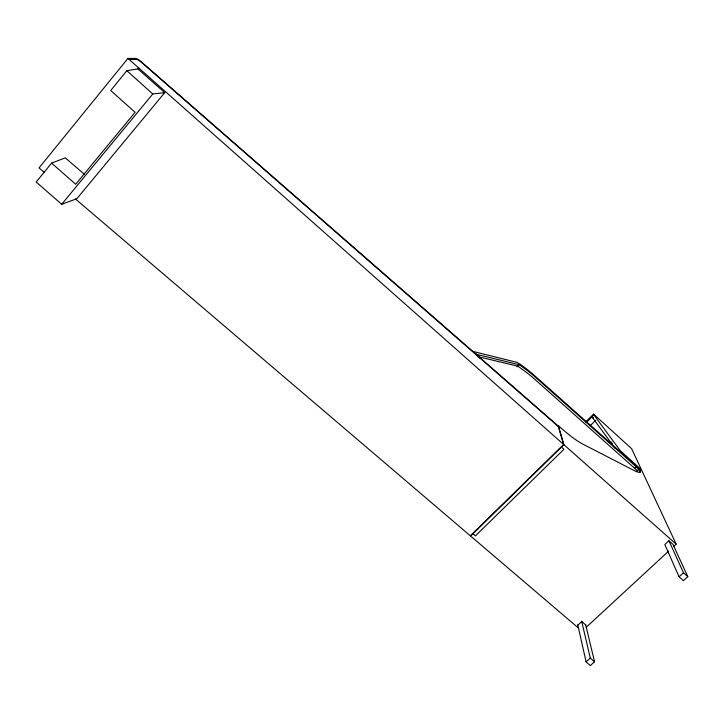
<?xml version="1.0" encoding="UTF-8"?>
<svg xmlns="http://www.w3.org/2000/svg" width="724" height="724" viewBox="0 0 724 724"><rect width="100%" height="100%" fill="white"/><g stroke="black" fill="none" stroke-linecap="round" stroke-linejoin="round"><path stroke-width="1.09" d="M479.831 358.063L479.659 357.068L475.614 353.584M480.474 358.145L477.84 354.679L519.018 364.706A46.218 7.059 44.5 0 1 534.194 376.136L636.197 466.754L640.64 471.351L639.6 472.347L639.699 471.795M637.536 470.862L532.81 377.53A65.06 10.154 44.6 0 0 517.624 366.118L478.464 356.787M475.777 354.108L475.858 353.774M639.6 472.347L639.844 469.912L638.242 469.885A1.575 1.52 40 0 0 637.174 470.899M75.459 198.991L470.365 535.832L563.643 444.464L558.222 426.074L142.23 62.626A6.978 1.177 40.1 0 0 135.831 58.463L127.949 58.409L39.024 167.914L44.481 172.574M51.594 163.108L36.2 182.014L61.694 204.295L76.889 198.684L164.728 92.645L137.913 68.898L126.854 70.69L110.718 90.509L135.071 112.292L75.694 184.267L51.594 163.108L65.269 157.85L84.436 174.303M137.913 68.898L138.7 67.938M61.694 204.295L152.773 93.984L164.728 92.645M516.927 366.824L519.018 364.706M585.58 421.965L593.599 414.11L631.636 448.69L676.162 544.167L673.691 546.457M586.34 422.391L593.942 414.952L593.599 414.11M590.087 425.793L595.734 420.273M634.785 468.102L636.197 466.754M577.824 625.174L581.752 621.536L585.725 624.93M668.931 540.747L664.813 544.557L679.094 576.82L683.474 572.738L668.931 540.747L672.922 544.285L687.8 576.657L683.393 580.675L679.067 576.766M586.196 627.301L668.741 551.036M585.671 624.703L594.54 661.763L590.35 665.591L586.096 661.872L590.286 658.044L581.671 621.192M478.238 356.543L479.442 356.787M129.125 59.449L137.162 59.513A5.43 0.914 40.1 0 1 141.433 62.291L558.349 426.49M472.718 351.366L517.189 362.425A42.915 6.525 44.5 0 1 533.724 374.896L640.116 469.433M639.084 469.405L640.106 470.41M472.935 533.751L475.415 535.869L563.924 449.287L561.426 447.079M578.639 628.188L470.609 536.041L563.878 444.681L558.249 425.576L564.521 431.061A50.273 7.846 44.7 0 0 582.413 443.884L634.414 470.691A58.816 8.245 44.8 0 0 640.532 471.623L639.482 468.075L620.187 450.554L593.942 414.952M590.286 658.044L594.54 661.763M127.949 58.409L676.162 544.167M126.854 70.69L152.773 93.984M683.474 572.738L687.8 576.657M593.11 417.748L593.427 418.173L591.988 416.861L614.848 448.084M611.038 441.893L612.314 443.694M577.752 624.83L586.096 661.872"/></g></svg>
